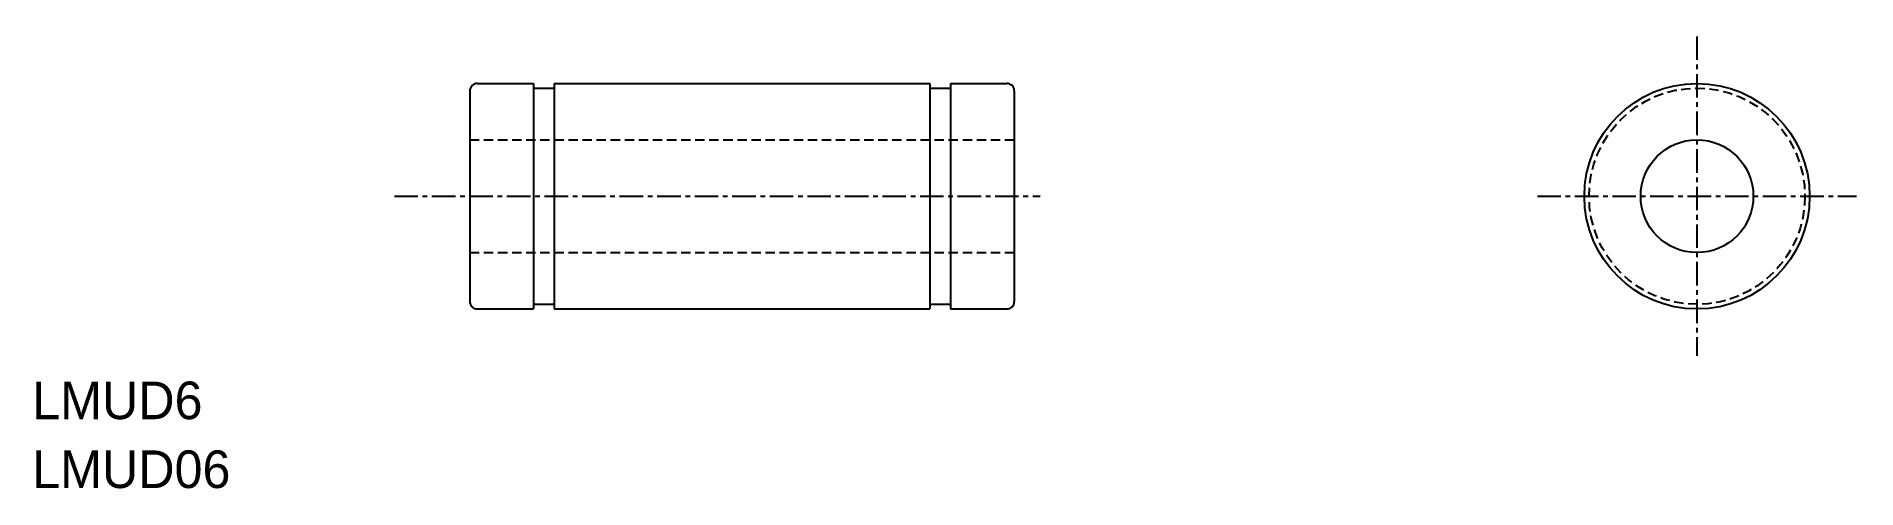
# Model space of a CAD drawing. Extents: x 5.2 to 102.2, y 35.3 to 59.3.
import ezdxf

# ---------------------------------------------------------------- set-up
doc = ezdxf.new("R2010")
doc.units = 0
doc.linetypes.add('CENTER', pattern=[2, 1.25, -0.25, 0.25, -0.25])
doc.linetypes.add('DASHED', pattern=[0.75, 0.5, -0.25])
doc.layers.get('0').update_dxf_attribs({"linetype": 'CONTINUOUS'})
doc.layers.add('CENTER', color=1, linetype='CENTER')

msp = doc.modelspace()

# ---------------------------------------------------------------- linework, layer by layer
at = {"color": 7, "linetype": 'CONTINUOUS'}
for p, q in [((28.304, 56.41), (28.304, 45.21)), ((28.704, 56.81), (31.704, 56.81)), ((31.704, 56.81), (31.704, 44.81)), ((31.704, 56.56), (32.804, 56.56)), ((32.804, 56.81), (32.804, 44.81)), ((32.804, 56.81), (52.804, 56.81)), ((52.804, 56.81), (52.804, 44.81)), ((52.804, 56.56), (53.904, 56.56)), ((53.904, 56.81), (53.904, 44.81)), ((53.904, 56.81), (56.904, 56.81)), ((57.304, 56.41), (57.304, 45.21)), ((28.704, 44.81), (31.704, 44.81)), ((31.704, 45.06), (32.804, 45.06)), ((32.804, 44.81), (52.804, 44.81)), ((52.804, 45.06), (53.904, 45.06)), ((53.904, 44.81), (56.904, 44.81))]:
    msp.add_line(p, q, dxfattribs=at)
at = {"color": 3, "linetype": 'DASHED'}
for p, q in [((28.304, 53.81), (57.304, 53.81)), ((28.304, 47.81), (57.304, 47.81))]:
    msp.add_line(p, q, dxfattribs=at)
at = {"color": 7, "linetype": 'CONTINUOUS'}
for radius in [6, 3]:
    msp.add_circle((93.665, 50.81), radius, dxfattribs=at)
at = {"color": 3, "linetype": 'DASHED'}
msp.add_circle((93.665, 50.81), 5.75, dxfattribs=at)
at = {"color": 7, "linetype": 'CONTINUOUS'}
for centre, start, end in [((28.704, 56.41), 90, 180), ((56.904, 56.41), 0, 90), ((28.704, 45.21), 180, 270), ((56.904, 45.21), 270, 0)]:
    msp.add_arc(centre, 0.4, start, end, dxfattribs=at)
at = {"layer": 'CENTER', "color": 1, "linetype": 'CENTER'}
for p, q in [((93.665, 59.31), (93.665, 42.31)), ((24.284, 50.81), (58.689, 50.81)), ((85.165, 50.81), (102.165, 50.81))]:
    msp.add_line(p, q, dxfattribs=at)

# ---------------------------------------------------------------- texts
at = {"color": 7, "linetype": 'CONTINUOUS'}
for s, p in [('LMUD6', (5, 38.947)), ('LMUD06', (5, 35.284))]:
    msp.add_text(s, height=2, dxfattribs=at).set_placement(p)

doc.saveas('drawing.dxf')
